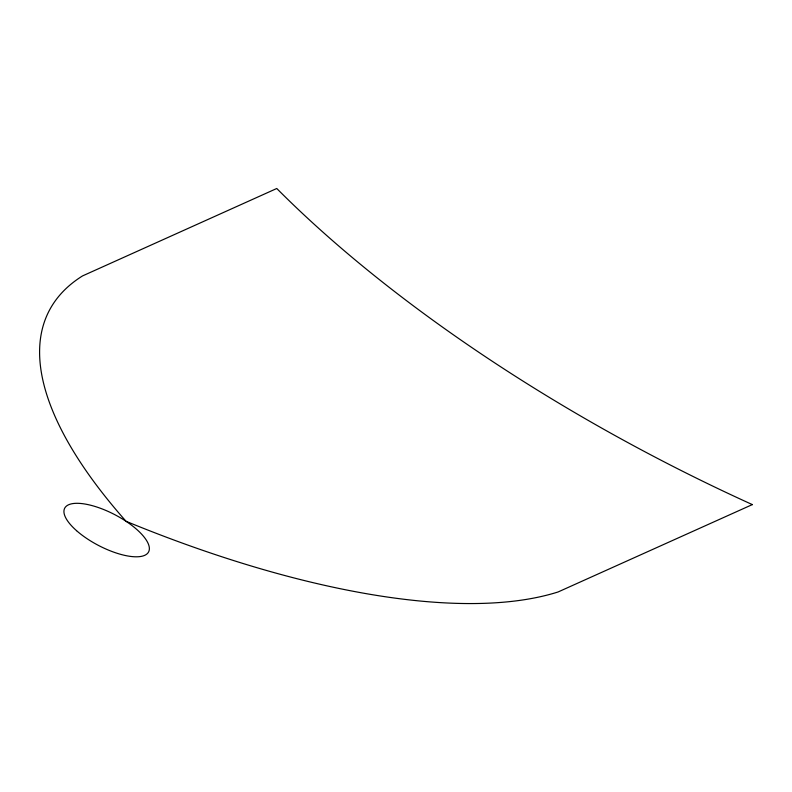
<?xml version="1.0" encoding="UTF-8"?>
<svg xmlns="http://www.w3.org/2000/svg" width="792" height="792" viewBox="0 0 792 792"><rect width="100%" height="100%" fill="white"/><g stroke="black" fill="none" stroke-linecap="round" stroke-linejoin="round"><path stroke-width="1.19" d="M752.4 504.563L558.132 591.951A592.842 218.236 27.5 0 1 126.076 521.314A592.842 218.236 27.5 0 1 82.546 275.913L276.764 188.496A709.513 261.192 27.5 0 0 752.39 504.613M76.557 530.68A47.302 17.414 27.5 0 0 147.956 552.905A47.302 17.414 27.5 0 0 95.436 506.583A47.302 17.414 27.5 0 0 76.557 530.68"/></g></svg>
